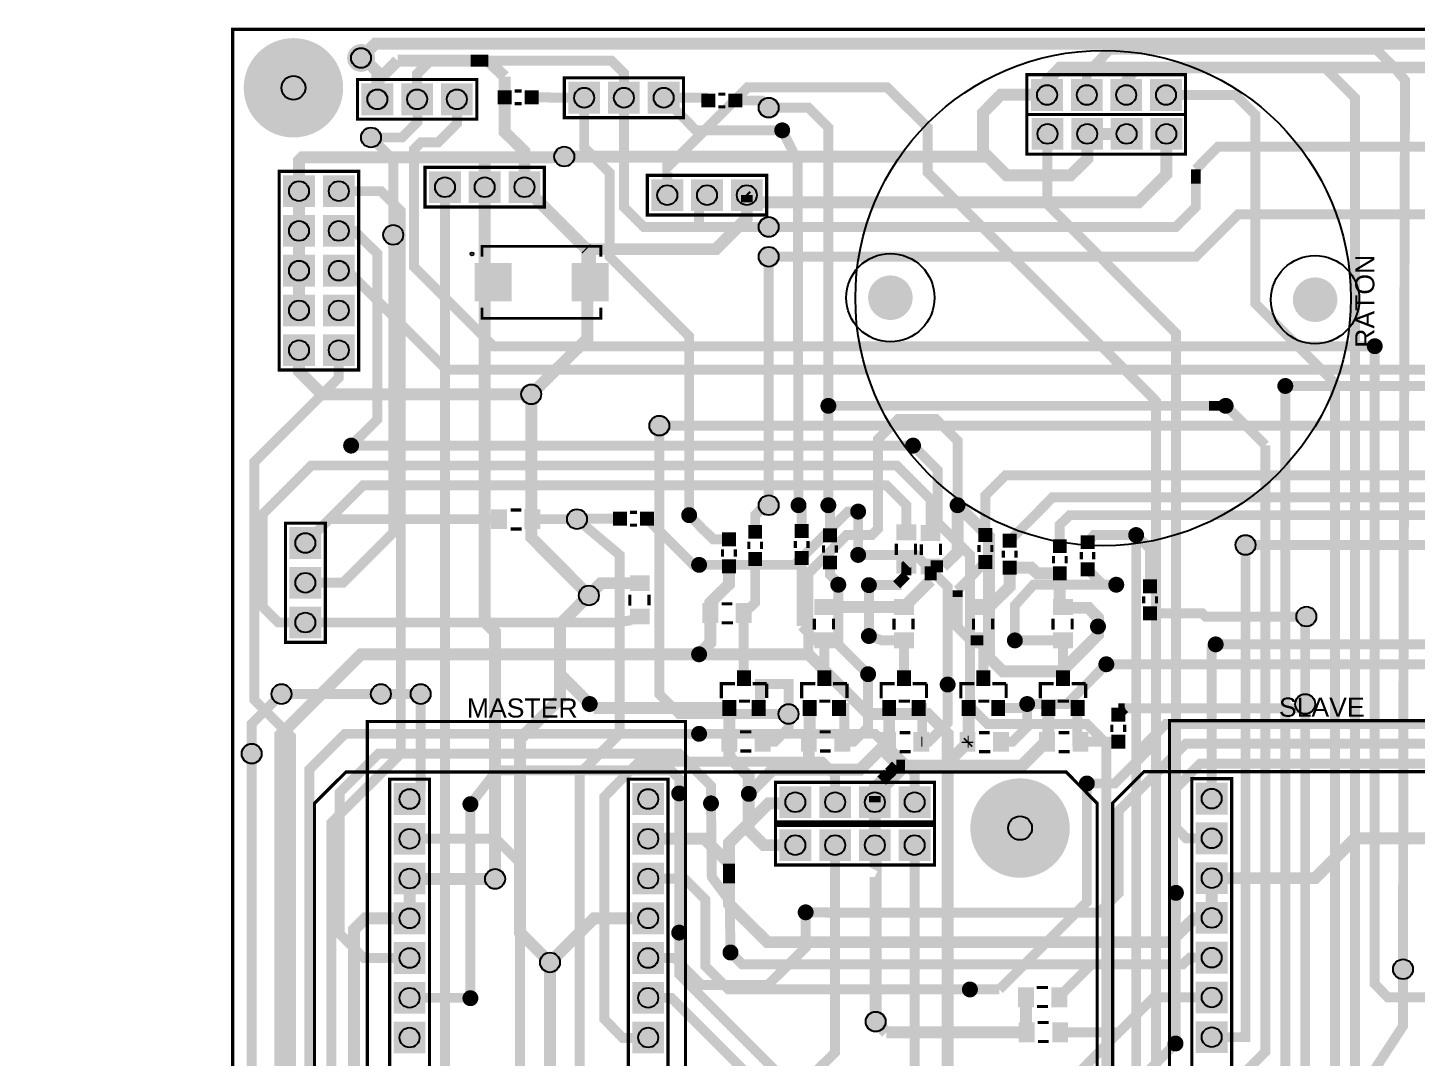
# Model space of a CAD drawing. Header units: inches. Extents: x -2.67 to 2.67, y -3.33 to 3.33.
# Drawn here: x -2.674 to 0.817, y 0.309 to 2.899 of the extents above; entities that cross this region are included whole.
import ezdxf

# ---------------------------------------------------------------- set-up
doc = ezdxf.new("R2010")
doc.units = ezdxf.units.IN
doc.layers.get('0').update_dxf_attribs({"linetype": 'CONTINUOUS'})

# ---------------------------------------------------------------- blocks, each defined once
blk = doc.blocks.new('EPAD')
at = {"const_width": 0.5}
blk.add_lwpolyline([(-0.25, 0, 1), (0.25, 0, 1)], format="xyb", close=True, dxfattribs=at)
blk = doc.blocks.new('RPAD')
blk.add_trace([(-0.5, -0.5), (-0.5, 0.5), (0.5, -0.5), (0.5, 0.5)])

msp = doc.modelspace()

# ---------------------------------------------------------------- linework, layer by layer
for points, const_width in [([(2.068, 2.895), (2.067, -0.017), (2.669, -0.017), (2.67, -1.122), (0.36, -1.117), (0.367, -2.689), (2.387, -2.691), (2.386, -3.006), (-2.415, -3.009), (-2.416, -2.69), (-0.363, -2.688), (-0.363, -1.091), (-2.67, -1.085), (-2.67, -0.017), (-2.159, -0.017), (-2.159, 2.895), (2.068, 2.895)], 0.008), ([(1.461, 2.803), (1.461, 2.859), (-1.8, 2.859), (-1.836, 2.823)], 0.03), ([(-1.795, 2.719), (-1.795, 2.788), (-1.83, 2.823), (-1.836, 2.823)], 0.03), ([(-1.795, 2.719), (-1.795, 2.765), (-1.744, 2.816)], 0.03), ([(-1.56, 2.816), (-1.744, 2.816)], 0.03), ([(-1.695, 2.719), (-1.695, 2.783), (-1.662, 2.816), (-1.206, 2.816), (-1.175, 2.785), (-1.175, 2.723)], 0.025), ([(-1.56, 2.816), (-1.55, 2.816)], 0.03), ([(-1.55, 2.816), (-1.536, 2.816)], 0.03), ([(-1.516, 2.816), (-1.536, 2.816)], 0.03), ([(-1.516, 2.816), (-1.475, 2.776)], 0.03), ([(0.784, 0.531), (0.785, 1.19), (0.789, 2.767), (0.763, 2.798), (0.717, 2.844), (0.047, 2.844), (-0.011, 2.785), (-0.011, 2.73)], 0.025), ([(-0.111, 2.73), (-0.111, 2.765), (-0.078, 2.799), (1.146, 2.799), (1.216, 2.728), (1.215, 2.728), (1.29, 2.653)], 0.03), ([(0.903, 0.16), (0.763, 0.16), (0.663, 0.26), (0.663, 2.723), (0.587, 2.799), (0.12, 2.799), (0.088, 2.767), (0.088, 2.73)], 0.025), ([(-1.845, 2.669), (-1.545, 2.669), (-1.545, 2.769), (-1.845, 2.769), (-1.845, 2.669)], 0.008), ([(-1.475, 2.728), (-1.475, 2.776)], 0.03), ([(-1.325, 2.673), (-1.025, 2.673), (-1.025, 2.773), (-1.325, 2.773), (-1.325, 2.673)], 0.008), ([(0.303, -0.139), (0.213, -0.139), (0.163, -0.089), (0.163, 1.96), (-0.411, 2.535), (-0.411, 2.648), (-0.513, 2.749), (-0.864, 2.749), (-1.065, 2.548), (-1.066, 2.548), (-1.066, 2.478)], 0.025), ([(-0.162, 2.681), (0.237, 2.681), (0.237, 2.781), (-0.162, 2.781), (-0.162, 2.681)], 0.008), ([(-1.811, 2.623), (-1.733, 2.623), (-1.694, 2.662), (-1.694, 2.718), (-1.695, 2.719)], 0.025), ([(0.713, 2.098), (-1.503, 2.098), (-1.703, 2.298), (-1.703, 2.593), (-1.685, 2.611), (-1.642, 2.611), (-1.595, 2.658), (-1.595, 2.719)], 0.025), ([(-1.475, 2.728), (-1.475, 2.724)], 0.03), ([(-1.425, 2.498), (-1.425, 2.588), (-1.475, 2.637), (-1.475, 2.728), (-1.475, 2.728)], 0.03), ([(-1.45, 2.74), (-1.432, 2.74)], 0.008), ([(-1.275, 2.723), (-1.361, 2.723), (-1.363, 2.724), (-1.407, 2.724)], 0.025), ([(-1.275, 2.723), (-1.275, 2.598), (-1.211, 2.534), (-1.211, 2.323), (-1.011, 2.123), (-1.011, 1.673)], 0.025), ([(-1.175, 2.723), (-1.175, 2.448), (-1.125, 2.398), (-0.986, 2.398), (-0.986, 2.458), (-0.966, 2.478)], 0.025), ([(-1.075, 2.723), (-0.97, 2.723), (-0.963, 2.716)], 0.025), ([(-1.075, 2.723), (-1.068, 2.716), (-0.994, 2.641), (-0.963, 2.641)], 0.025), ([(-0.938, 2.732), (-0.92, 2.732)], 0.008), ([(-0.811, 2.698), (-0.829, 2.716), (-0.895, 2.716)], 0.025), ([(-0.111, 2.73), (-0.116, 2.73), (-0.117, 2.731), (-0.227, 2.731), (-0.272, 2.685), (-0.272, 2.587), (-0.26, 2.575)], 0.03), ([(0.903, 0.06), (0.663, 0.06), (0.613, 0.11), (0.613, 2.005), (0.413, 2.205), (0.413, 2.68), (0.363, 2.73), (0.188, 2.73)], 0.025), ([(-1.45, 2.708), (-1.432, 2.708)], 0.008), ([(-0.938, 2.7), (-0.92, 2.7)], 0.008), ([(-0.661, 1.948), (-0.661, 2.648), (-0.711, 2.698), (-0.811, 2.698)], 0.025), ([(1.03, 2.691), (1.03, 2.645), (0.985, 2.6), (0.368, 2.6)], 0.025), ([(-0.777, 2.641), (-0.963, 2.641)], 0.025), ([(-0.777, 2.641), (-0.738, 2.564), (-0.736, 1.698)], 0.025), ([(-0.162, 2.581), (0.237, 2.581), (0.237, 2.681), (-0.162, 2.681), (-0.162, 2.581)], 0.008), ([(-1.755, 2.378), (-1.755, 2.567), (-1.811, 2.623)], 0.025), ([(-0.866, 2.46), (0.119, 2.46), (0.189, 2.53), (0.189, 2.632)], 0.03), ([(-0.811, 2.323), (0.263, 2.323), (0.37, 2.43), (1.022, 2.43), (1.126, 2.533), (1.126, 2.61)], 0.025), ([(-0.01, 2.632), (-0.01, 2.569), (-0.052, 2.528), (-0.213, 2.528), (-0.26, 2.575)], 0.03), ([(0.213, 0.887), (0.213, 2.131), (-0.11, 2.455), (-0.11, 2.632)], 0.025), ([(-0.01, 2.632), (0.089, 2.632)], 0.03), ([(-1.992, 2.488), (-1.992, 2.565), (-1.984, 2.573), (-1.547, 2.573)], 0.03), ([(-1.525, 2.498), (-1.525, 2.565), (-1.533, 2.573), (-1.547, 2.573)], 0.03), ([(-1.325, 2.575), (-1.327, 2.573), (-1.533, 2.573)], 0.03), ([(-1.325, 2.575), (-0.26, 2.575)], 0.03), ([(0.263, 2.543), (0.319, 2.6), (0.368, 2.6)], 0.025), ([(-1.675, 2.448), (-1.375, 2.448), (-1.375, 2.548), (-1.675, 2.548), (-1.675, 2.448)], 0.008), ([(0.263, 2.543), (0.263, 2.507)], 0.025), ([(-2.042, 2.038), (-1.842, 2.038), (-1.842, 2.538), (-2.042, 2.538), (-2.042, 2.038)], 0.008), ([(-1.116, 2.428), (-0.816, 2.428), (-0.816, 2.528), (-1.116, 2.528), (-1.116, 2.428)], 0.008), ([(-0.811, 2.398), (0.213, 2.398), (0.263, 2.448), (0.263, 2.507)], 0.025), ([(-2.011, -0.176), (-1.911, -0.075), (-1.911, 0.899), (-1.736, 1.073), (-1.736, 2.438), (-1.786, 2.488), (-1.892, 2.488)], 0.025), ([(-1.992, 2.488), (-1.992, 2.388)], 0.03), ([(-1.714, -0.04), (-1.625, -0.04), (-1.625, 2.498)], 0.025), ([(-1.525, 2.498), (-1.525, 2.28), (-1.504, 2.259)], 0.03), ([(-1.525, 2.498), (-1.525, 1.973)], 0.03), ([(-1.425, 2.498), (-1.271, 2.344)], 0.03), ([(-1.425, 2.498), (-1.267, 2.34), (-1.267, 2.117), (-1.408, 1.977), (-1.408, 1.617), (-1.263, 1.471)], 0.03), ([(-0.866, 2.474), (-0.87, 2.478)], 0.03), ([(-0.866, 2.474), (-0.866, 2.478)], 0.03), ([(-0.866, 2.474), (-0.866, 2.46)], 0.03), ([(-1.269, 2.342), (-0.944, 2.342), (-0.866, 2.42), (-0.866, 2.46)], 0.03), ([(-0.811, 2.398), (-0.986, 2.398)], 0.025), ([(-1.992, 2.388), (-1.992, 2.288)], 0.03), ([(-1.976, 1.503), (-1.881, 1.503), (-1.755, 1.629), (-1.755, 2.378)], 0.025), ([(-1.861, 1.848), (-1.795, 1.914), (-1.795, 2.331), (-1.853, 2.388), (-1.892, 2.388)], 0.025), ([(-1.532, 2.323), (-1.532, 2.349), (-1.233, 2.349), (-1.233, 2.323)], 0.007), ([(-1.269, 2.342), (-1.271, 2.344)], 0.03), ([(-1.269, 2.342), (-1.26, 2.333), (-1.26, 2.259)], 0.03), ([(0.488, 1.998), (0.963, 1.998), (1.063, 2.098), (1.063, 2.305), (1.063, 2.329)], 0.025), ([(-0.811, 1.698), (-0.811, 2.323)], 0.025), ([(-1.992, 2.288), (-1.992, 2.188)], 0.03), ([(0.913, 2.048), (0.913, 2.039), (-1.621, 2.039), (-1.868, 2.286), (-1.891, 2.286), (-1.892, 2.288)], 0.025), ([(-1.086, 1.898), (1.06, 1.898), (1.127, 1.964), (1.127, 2.261)], 0.025), ([(-1.532, 2.195), (-1.532, 2.168), (-1.233, 2.168), (-1.233, 2.195)], 0.007), ([(-2.037, -0.236), (-2.07, -0.153), (-2.07, -0.009), (-2.012, 0.048), (-2.012, 1.116), (-2.104, 1.208), (-2.104, 1.807), (-1.892, 2.019), (-1.892, 2.088)], 0.025), ([(-1.408, 1.977), (-1.934, 1.977), (-1.992, 2.035), (-1.992, 2.088)], 0.03), ([(0.903, 0.46), (0.746, 0.46), (0.713, 0.494), (0.713, 2.098)], 0.025), ([(0.488, 1.998), (0.488, 0.253), (0.395, 0.16), (0.303, 0.16)], 0.025), ([(-1.499, 0.758), (-1.499, 1.379), (-1.525, 1.405), (-1.525, 1.973)], 0.03), ([(-0.661, 1.948), (0.296, 1.948)], 0.025), ([(-0.661, 1.698), (-0.661, 1.948)], 0.025), ([(0.338, 1.948), (0.296, 1.948), (0.296, 1.948)], 0.025), ([(0.338, 1.948), (0.339, 1.948), (0.438, 1.849)], 0.025), ([(-0.336, 1.698), (-0.336, 1.86), (-0.391, 1.915), (-0.485, 1.915), (-0.536, 1.864), (-0.536, 1.639), (-0.552, 1.623), (-0.615, 1.623), (-0.711, 1.527), (-0.711, 1.323)], 0.025), ([(-1.086, 1.898), (-1.086, 1.223), (-1.036, 1.173), (-0.761, 1.173)], 0.025), ([(-0.448, 1.848), (-1.861, 1.848)], 0.025), ([(0.038, 0.123), (0.038, 1.098), (-0.011, 1.148), (-0.261, 1.148), (-0.305, 1.192), (-0.305, 1.573), (-0.386, 1.654), (-0.386, 1.786), (-0.448, 1.848)], 0.025), ([(0.438, 1.849), (0.438, 0.323), (0.375, 0.26), (0.303, 0.26)], 0.025), ([(1.125, 1.806), (1.123, 1.806), (1.123, 1.797), (1.045, 1.718), (-0.097, 1.718), (-0.205, 1.609)], 0.025), ([(-1.976, 1.403), (-2.044, 1.403), (-2.083, 1.442), (-2.083, 1.676), (-1.961, 1.798), (-0.489, 1.798), (-0.404, 1.713), (-0.404, 1.628)], 0.025), ([(1.038, 1.773), (-0.216, 1.773), (-0.266, 1.723), (-0.266, 1.623)], 0.025), ([(-1.296, 1.748), (-1.831, 1.748), (-1.916, 1.663)], 0.025), ([(-1.296, 1.748), (-1.287, 1.748), (-0.515, 1.748), (-0.465, 1.698), (-0.465, 1.63)], 0.025), ([(-0.336, 1.698), (-0.336, 1.58), (-0.373, 1.544)], 0.03), ([(0.017, 1.393), (0.017, 1.372), (-0.074, 1.28), (-0.222, 1.28), (-0.257, 1.315), (-0.257, 1.619), (-0.336, 1.698)], 0.03), ([(-1.46, 1.686), (-1.433, 1.686)], 0.008), ([(-1.293, 1.663), (-1.291, 1.664), (-1.185, 1.664)], 0.025), ([(-1.142, 1.68), (-1.16, 1.68)], 0.008), ([(-0.986, 1.548), (-1, 1.548), (-1.117, 1.664)], 0.025), ([(-1.011, 1.673), (-0.975, 1.636), (-0.966, 1.628), (-0.95, 1.612), (-0.911, 1.612)], 0.025), ([(-0.986, 1.548), (-0.746, 1.548), (-0.612, 1.682), (-0.586, 1.682)], 0.025), ([(-0.811, 1.698), (-0.82, 1.698), (-0.845, 1.673), (-0.845, 1.631)], 0.025), ([(-0.736, 1.698), (-0.728, 1.69), (-0.728, 1.633)], 0.025), ([(-0.661, 1.698), (-0.657, 1.693), (-0.657, 1.638), (-0.657, 1.622)], 0.025), ([(-0.586, 1.682), (-0.586, 1.573)], 0.025), ([(0.859, 1.673), (-0.054, 1.673), (-0.064, 1.663), (-0.079, 1.649), (-0.079, 1.611), (-0.079, 1.595)], 0.025), ([(-2.026, 1.353), (-1.926, 1.353), (-1.926, 1.653), (-2.026, 1.653), (-2.026, 1.353)], 0.008), ([(-1.916, 1.663), (-1.976, 1.603)], 0.025), ([(-1.916, 1.663), (-1.489, 1.663)], 0.025), ([(-1.46, 1.638), (-1.432, 1.638)], 0.008), ([(-1.293, 1.663), (-1.405, 1.663)], 0.025), ([(-1.293, 1.663), (-1.186, 1.573), (-1.186, 1.123), (-1.286, 1.023), (-1.286, -0.176), (-1.236, -0.226), (-0.936, -0.226), (-0.649, 0.06), (-0.649, 0.06)], 0.025), ([(-1.142, 1.648), (-1.16, 1.648)], 0.008), ([(-0.861, 1.606), (-0.861, 1.588)], 0.008), ([(-0.829, 1.606), (-0.829, 1.588)], 0.008), ([(-0.744, 1.608), (-0.744, 1.59)], 0.008), ([(-0.712, 1.608), (-0.712, 1.59)], 0.008), ([(0.113, 1.623), (0.007, 1.623), (-0.009, 1.605)], 0.025), ([(0.113, 1.623), (0.113, -0.151), (0.095, -0.169), (0.095, -0.788), (0.177, -0.87), (0.177, -1.687), (0.113, -1.751), (0.113, -2.881)], 0.025), ([(0.113, 1.623), (0.148, 1.588), (0.148, 1.494)], 0.025), ([(0.388, 1.598), (0.388, 0.36), (0.303, 0.36)], 0.025), ([(0.313, 1.348), (1.082, 1.348), (1.152, 1.278), (1.692, 1.278), (1.777, 1.363), (1.777, 1.365), (1.91, 1.498), (1.91, 1.598)], 0.025), ([(1.07, 1.598), (0.388, 1.598)], 0.025), ([(-0.927, 1.569), (-0.927, 1.587)], 0.008), ([(-0.895, 1.569), (-0.895, 1.587)], 0.008), ([(-0.874, 1.427), (-0.854, 1.444), (-0.845, 1.453), (-0.845, 1.563)], 0.025), ([(-0.728, 1.394), (-0.728, 1.565)], 0.025), ([(-0.673, 1.579), (-0.673, 1.597)], 0.008), ([(-0.641, 1.579), (-0.641, 1.597)], 0.008), ([(-0.586, 1.573), (-0.441, 1.573), (-0.361, 1.493), (-0.361, 1.247)], 0.025), ([(-0.49, 1.601), (-0.49, 1.573)], 0.008), ([(-0.442, 1.601), (-0.442, 1.574)], 0.008), ([(-0.427, 1.573), (-0.427, 1.6)], 0.008), ([(-0.379, 1.573), (-0.379, 1.601)], 0.008), ([(-0.282, 1.598), (-0.282, 1.58)], 0.008), ([(-0.25, 1.598), (-0.25, 1.58)], 0.008), ([(-0.221, 1.566), (-0.221, 1.584)], 0.008), ([(-0.189, 1.566), (-0.189, 1.584)], 0.008), ([(-0.095, 1.552), (-0.095, 1.57)], 0.008), ([(-0.063, 1.552), (-0.063, 1.57)], 0.008), ([(-0.025, 1.58), (-0.025, 1.562)], 0.008), ([(0.006, 1.58), (0.006, 1.562)], 0.008), ([(-0.958, 1.427), (-0.958, 1.453), (-0.911, 1.499), (-0.911, 1.544), (-0.911, 1.544)], 0.03), ([(-0.636, 1.498), (-0.636, 1.502), (-0.657, 1.523), (-0.657, 1.554)], 0.025), ([(-0.465, 1.546), (-0.465, 1.548), (-0.464, 1.549)], 0.025), ([(-0.465, 1.546), (-0.465, 1.522)], 0.025), ([(-0.404, 1.544), (-0.404, 1.509)], 0.03), ([(-0.404, 1.544), (-0.373, 1.544)], 0.03), ([(-0.336, 1.484), (-0.266, 1.555)], 0.025), ([(-0.203, 1.541), (-0.205, 1.539), (-0.205, 1.493), (-0.257, 1.442), (-0.271, 1.442)], 0.03), ([(-0.205, 1.541), (-0.203, 1.541)], 0.03), ([(-0.079, 1.527), (-0.136, 1.527), (-0.151, 1.541), (-0.203, 1.541)], 0.03), ([(-0.071, 1.442), (-0.079, 1.442), (-0.079, 1.527)], 0.03), ([(0.063, 1.498), (0.03, 1.498), (0.006, 1.521), (-0.009, 1.537)], 0.025), ([(-1.263, 1.472), (-1.233, 1.502), (-1.232, 1.502)], 0.03), ([(-1.263, 1.471), (-1.232, 1.502), (-1.16, 1.502), (-1.135, 1.502)], 0.03), ([(-0.636, 1.498), (-0.636, 1.348), (-0.561, 1.273)], 0.025), ([(-0.559, 1.497), (-0.489, 1.498)], 0.025), ([(-0.559, 1.497), (-0.489, 1.497), (-0.489, 1.498)], 0.025), ([(-0.559, 1.497), (-0.559, 1.369)], 0.025), ([(-0.465, 1.522), (-0.489, 1.498)], 0.025), ([(-0.471, 1.442), (-0.404, 1.509)], 0.03), ([(-0.192, 1.358), (-0.192, 1.446), (-0.145, 1.498), (0.063, 1.498)], 0.025), ([(-1.263, 1.471), (-1.336, 1.398)], 0.03), ([(-1.263, 1.472), (-1.264, 1.471), (-1.263, 1.471)], 0.03), ([(-1.16, 1.473), (-1.16, 1.445)], 0.008), ([(-1.112, 1.473), (-1.112, 1.446)], 0.008), ([(-0.336, 1.467), (-0.336, 1.484)], 0.025), ([(-0.303, 1.358), (-0.336, 1.391), (-0.336, 1.467)], 0.025), ([(0.132, 1.469), (0.132, 1.451)], 0.008), ([(0.164, 1.469), (0.164, 1.451)], 0.008), ([(-0.958, 1.427), (-0.958, 1.352), (-0.986, 1.323)], 0.03), ([(-0.929, 1.45), (-0.902, 1.45)], 0.008), ([(-0.874, 1.427), (-0.874, 1.263), (-0.873, 1.263)], 0.025), ([(-0.471, 1.442), (-0.471, 1.442), (-0.586, 1.442), (-0.586, 1.442), (-0.671, 1.442)], 0.03), ([(-0.071, 1.442), (-0.069, 1.44), (-0.007, 1.44), (0.017, 1.415), (0.017, 1.393)], 0.03), ([(0.541, 1.418), (0.287, 1.418), (0.279, 1.426), (0.148, 1.426)], 0.025), ([(-1.976, 1.403), (-1.194, 1.403), (-1.161, 1.408), (-1.135, 1.418)], 0.025), ([(-1.336, 1.273), (-1.336, 1.398)], 0.03), ([(-0.929, 1.402), (-0.901, 1.402)], 0.008), ([(-0.671, 1.358), (-0.692, 1.358), (-0.728, 1.394)], 0.025), ([(-0.696, 1.413), (-0.696, 1.385)], 0.008), ([(-0.648, 1.413), (-0.648, 1.386)], 0.008), ([(-0.496, 1.413), (-0.496, 1.385)], 0.008), ([(-0.448, 1.413), (-0.448, 1.386)], 0.008), ([(-0.296, 1.413), (-0.296, 1.385)], 0.008), ([(-0.248, 1.413), (-0.248, 1.386)], 0.008), ([(-0.096, 1.413), (-0.096, 1.385)], 0.008), ([(-0.048, 1.413), (-0.048, 1.386)], 0.008), ([(0.538, 1.198), (0.538, 1.415), (0.541, 1.418), (0.541, 1.418)], 0.025), ([(-0.671, 1.358), (-0.671, 1.263)], 0.025), ([(-0.471, 1.358), (-0.526, 1.358), (-0.559, 1.369)], 0.025), ([(-0.471, 1.358), (-0.471, 1.263)], 0.025), ([(-0.271, 1.358), (-0.303, 1.358)], 0.025), ([(-0.271, 1.358), (-0.271, 1.263)], 0.025), ([(-0.071, 1.358), (-0.192, 1.358)], 0.025), ([(-0.071, 1.358), (-0.071, 1.263)], 0.025), ([(0.038, 1.298), (1.013, 1.298), (1.088, 1.223), (1.745, 1.223), (1.897, 1.375), (1.911, 1.375)], 0.025), ([(-2.519, -0.783), (-2.561, -0.783), (-2.611, -0.733), (-2.611, -0.147), (-2.539, -0.074), (-2.102, -0.074), (-2.039, -0.011), (-2.039, 1.12), (-1.836, 1.323), (-0.986, 1.323)], 0.03), ([(-0.986, 1.323), (-0.711, 1.323)], 0.03), ([(-0.711, 1.323), (-0.561, 1.173), (-0.411, 1.173), (-0.361, 1.123), (-0.361, -0.269)], 0.03), ([(0.313, 1.348), (0.303, 1.338), (0.303, 0.96)], 0.025), ([(-0.161, 1.198), (-0.061, 1.198), (0.038, 1.298)], 0.025), ([(-1.361, 0.548), (-1.436, 0.623), (-1.436, 1.11), (-1.349, 1.198), (-1.336, 1.21), (-1.336, 1.273)], 0.03), ([(-1.261, 1.198), (-1.336, 1.273)], 0.03), ([(-0.761, 1.173), (-0.761, 1.248), (-0.833, 1.248), (-0.833, 1.188), (-0.836, 1.188)], 0.025), ([(-0.561, 1.273), (-0.561, 1.14), (-0.598, 1.103), (-0.621, 1.103), (-0.626, 1.103)], 0.025), ([(-0.361, 1.247), (-0.361, 1.151), (-0.409, 1.103), (-0.425, 1.103), (-0.425, 1.188), (-0.434, 1.188)], 0.025), ([(-2.036, 1.223), (-2.111, 1.148), (-2.111, 1.073)], 0.025), ([(-1.786, 1.223), (-2.036, 1.223)], 0.025), ([(-1.686, 1.223), (-1.786, 1.223)], 0.025), ([(-1.686, 1.223), (-1.686, 0.986), (-1.714, 0.959)], 0.025), ([(-0.93, 1.212), (-0.93, 1.249), (-0.896, 1.249)], 0.008), ([(-0.816, 1.249), (-0.851, 1.249)], 0.008), ([(-0.816, 1.249), (-0.816, 1.213)], 0.008), ([(-0.728, 1.212), (-0.728, 1.249), (-0.694, 1.249)], 0.008), ([(-0.614, 1.249), (-0.649, 1.249)], 0.008), ([(-0.614, 1.249), (-0.614, 1.213)], 0.008), ([(-0.528, 1.212), (-0.528, 1.249), (-0.494, 1.249)], 0.008), ([(-0.414, 1.249), (-0.449, 1.249)], 0.008), ([(-0.414, 1.249), (-0.414, 1.213)], 0.008), ([(-0.328, 1.212), (-0.328, 1.249), (-0.294, 1.249)], 0.008), ([(-0.214, 1.249), (-0.249, 1.249)], 0.008), ([(-0.214, 1.249), (-0.214, 1.213)], 0.008), ([(-0.128, 1.212), (-0.128, 1.249), (-0.094, 1.249)], 0.008), ([(-0.014, 1.249), (-0.049, 1.249)], 0.008), ([(-0.014, 1.249), (-0.014, 1.213)], 0.008), ([(-1.261, 1.198), (-1.251, 1.188)], 0.03), ([(-0.91, 1.188), (-1.251, 1.188)], 0.03), ([(-0.91, 1.103), (-0.91, 1.188)], 0.03), ([(-0.858, 1.205), (-0.886, 1.205)], 0.008), ([(-0.71, 1.103), (-0.708, 1.103), (-0.708, 1.188)], 0.03), ([(-0.656, 1.205), (-0.684, 1.205)], 0.008), ([(-0.621, 1.103), (-0.621, 1.188), (-0.634, 1.188)], 0.025), ([(-0.511, 1.103), (-0.508, 1.103), (-0.508, 1.188)], 0.03), ([(-0.456, 1.205), (-0.484, 1.205)], 0.008), ([(-0.308, 1.103), (-0.308, 1.188)], 0.03), ([(-0.256, 1.205), (-0.284, 1.205)], 0.008), ([(-0.161, 1.198), (-0.171, 1.188), (-0.234, 1.188)], 0.025), ([(-0.161, 1.198), (-0.161, 1.14), (-0.198, 1.103), (-0.227, 1.103)], 0.025), ([(-0.111, 1.103), (-0.108, 1.103), (-0.108, 1.188)], 0.03), ([(-0.056, 1.205), (-0.084, 1.205)], 0.008), ([(-0.027, 1.103), (-0.035, 1.103), (-0.035, 1.188), (-0.034, 1.188)], 0.025), ([(0.988, 1.198), (0.938, 1.148), (0.188, 1.148), (0.138, 1.098), (0.138, 1.077), (0.059, 0.998), (-0.011, 0.998)], 0.025), ([(0.084, 1.187), (0.068, 1.171)], 0.025), ([(0.084, 1.187), (0.068, 1.187)], 0.025), ([(0.084, 1.187), (0.131, 1.187)], 0.025), ([(0.538, 1.198), (0.527, 1.187), (0.131, 1.187)], 0.025), ([(0.538, 1.198), (0.538, -0.012), (0.664, -0.139), (0.903, -0.139)], 0.025), ([(-1.82, -0.195), (-1.02, -0.195), (-1.02, 1.154), (-1.82, 1.154), (-1.82, -0.195)], 0.008), ([(-0.761, 1.173), (-0.761, 1.138), (-0.796, 1.103), (-0.826, 1.103)], 0.025), ([(0.197, -0.193), (0.997, -0.193), (0.997, 1.156), (0.197, 1.156), (0.197, -0.193)], 0.008), ([(-0.986, 1.123), (-1.876, 1.123), (-1.966, 1.033), (-1.966, 0.278), (-1.847, 0.159), (-1.714, 0.159)], 0.025), ([(-0.986, 1.123), (-0.598, 1.123)], 0.025), ([(-0.91, 1.103), (-0.91, 1.065), (-0.861, 1.016), (-0.861, 0.972)], 0.03), ([(-0.855, 1.128), (-0.883, 1.128)], 0.008), ([(-0.71, 1.103), (-0.71, 1.035)], 0.03), ([(-0.511, 1.103), (-0.581, 1.033), (-0.7, 1.033), (-0.71, 1.035)], 0.03), ([(-0.655, 1.128), (-0.683, 1.128)], 0.008), ([(-0.598, 1.123), (-0.544, 1.123), (-0.444, 1.023), (-0.444, 0.991), (-0.444, 0.951)], 0.025), ([(-0.511, 1.103), (-0.511, 1.07), (-0.484, 1.043)], 0.03), ([(-0.482, 1.126), (-0.455, 1.126)], 0.008), ([(-0.308, 1.103), (-0.311, 1.1)], 0.03), ([(-0.311, 1.103), (-0.308, 1.103)], 0.03), ([(-0.311, 1.103), (-0.311, 1.1)], 0.03), ([(-0.282, 1.126), (-0.255, 1.126)], 0.008), ([(-0.111, 1.103), (-0.131, 1.085), (-0.173, 1.043), (-0.175, 1.043), (-0.115, 1.103)], 0.03), ([(-0.082, 1.126), (-0.055, 1.126)], 0.008), ([(0.052, 1.128), (0.052, 1.146)], 0.008), ([(0.084, 1.128), (0.084, 1.146)], 0.008), ([(-2.111, 0.008), (-2.111, 1.073)], 0.025), ([(-0.956, 0.948), (-0.956, 0.992), (-1.036, 1.073), (-1.792, 1.073), (-1.89, 0.975), (-1.89, 0.62), (-1.829, 0.559), (-1.714, 0.559)], 0.025), ([(-0.855, 1.08), (-0.882, 1.08)], 0.008), ([(-0.718, 0.674), (-0.665, 0.674), (-0.664, 0.673), (0.019, 0.673), (0.069, 0.722), (0.069, 0.929), (0.238, 1.098), (1.147, 1.098)], 0.025), ([(-0.655, 1.08), (-0.682, 1.08)], 0.008), ([(-0.425, 1.103), (-0.427, 1.103)], 0.025), ([(-0.311, 1.1), (-0.368, 1.043)], 0.03), ([(-0.027, 1.103), (-0.027, 1.103), (0.068, 1.103), (0.068, 1.103)], 0.025), ([(-0.771, 1.053), (-1.137, 1.053), (-1.224, 0.965), (-1.224, 0.405), (-1.178, 0.358), (-1.114, 0.358), (-1.114, 0.359)], 0.025), ([(-0.861, 0.972), (-0.801, 1.033), (-0.71, 1.033), (-0.71, 1.035)], 0.03), ([(-0.771, 1.053), (-0.697, 1.053)], 0.025), ([(-0.697, 1.053), (-0.677, 1.053), (-0.644, 1.02), (-0.644, 0.991), (-0.644, 0.951)], 0.025), ([(-0.544, 0.967), (-0.468, 1.043)], 0.03), ([(-0.51, 1.023), (-0.507, 1.025), (-0.49, 1.043)], 0.03), ([(-0.49, 1.043), (-0.484, 1.043)], 0.03), ([(-0.484, 1.043), (-0.468, 1.043)], 0.03), ([(-0.482, 1.078), (-0.454, 1.078)], 0.008), ([(-0.368, 1.043), (-0.468, 1.043)], 0.03), ([(-0.368, 1.043), (-0.311, 1.043)], 0.03), ([(-0.311, 1.043), (-0.175, 1.043)], 0.03), ([(-0.282, 1.078), (-0.254, 1.078)], 0.008), ([(-0.082, 1.078), (-0.054, 1.078)], 0.008), ([(1.038, 1.048), (0.274, 1.048), (0.206, 0.979), (0.206, 0.73), (0.213, 0.723)], 0.025), ([(-1.953, -0.704), (-1.756, -0.941), (-0.181, -0.941), (0.015, -0.744), (0.015, 0.948), (-0.063, 1.027), (-1.874, 1.027), (-1.953, 0.948), (-1.953, -0.704)], 0.008), ([(-1.764, -0.19), (-1.664, -0.19), (-1.664, 1.009), (-1.764, 1.009), (-1.764, -0.19)], 0.008), ([(-1.036, 0.973), (-1.036, 1.01), (-1.057, 1.031), (-1.494, 1.031), (-1.561, 0.946)], 0.025), ([(-1.164, -0.19), (-1.064, -0.19), (-1.064, 1.009), (-1.164, 1.009), (-1.164, -0.19)], 0.008), ([(-0.527, 1.005), (-0.544, 0.989), (-0.544, 0.967)], 0.03), ([(-0.51, 1.023), (-0.527, 1.005)], 0.03), ([(0.054, -0.703), (0.251, -0.94), (1.826, -0.94), (2.022, -0.743), (2.022, 0.949), (1.944, 1.028), (0.133, 1.028), (0.054, 0.949), (0.054, -0.703)], 0.008), ([(0.253, -0.189), (0.353, -0.189), (0.353, 1.01), (0.253, 1.01), (0.253, -0.189)], 0.008), ([(-1.036, 0.623), (-1.036, 0.973)], 0.025), ([(-0.861, 0.972), (-0.861, 0.881), (-0.823, 0.843), (-0.744, 0.843)], 0.03), ([(-0.794, 0.901), (-0.394, 0.901), (-0.394, 1.001), (-0.794, 1.001), (-0.794, 0.901)], 0.008), ([(-0.544, 0.951), (-0.544, 0.967)], 0.03), ([(-0.011, 0.998), (-0.011, 0.7), (-0.231, 0.48)], 0.025), ([(-1.561, 0.946), (-1.561, 0.458)], 0.025), ([(-0.956, 0.948), (-0.954, 0.763), (-0.909, 0.702), (-0.907, 0.573)], 0.025), ([(-0.911, 0.796), (-0.911, 0.848), (-0.811, 0.948), (-0.747, 0.948), (-0.744, 0.951)], 0.03), ([(-0.544, 0.843), (-0.544, 0.951)], 0.03), ([(-0.911, 0.796), (-0.911, 0.797), (-0.973, 0.859), (-1.114, 0.859)], 0.03), ([(-0.794, 0.793), (-0.394, 0.793), (-0.394, 0.893), (-0.794, 0.893), (-0.794, 0.793)], 0.008), ([(0.213, 0.887), (0.239, 0.86), (0.303, 0.86)], 0.025), ([(0.303, 0.76), (0.563, 0.76), (0.663, 0.86), (0.903, 0.86)], 0.03), ([(-1.962, -0.126), (-1.885, -0.203), (-1.486, -0.203), (-1.436, -0.153), (-1.436, 0.798), (-1.497, 0.859), (-1.714, 0.859)], 0.025), ([(-0.444, 0.843), (-0.444, -0.135), (-0.686, -0.377), (-1.686, -0.377), (-1.795, -0.269), (-1.795, 0.241), (-1.778, 0.258), (-1.714, 0.258), (-1.714, 0.259)], 0.025), ([(-0.644, 0.736), (-0.644, 0.764), (-0.644, 0.843)], 0.025), ([(-0.544, 0.843), (-0.542, 0.842), (-0.542, 0.763), (-0.544, 0.764)], 0.03), ([(-0.911, 0.796), (-0.911, 0.781)], 0.03), ([(-1.714, 0.759), (-1.713, 0.758), (-1.499, 0.758)], 0.03), ([(-1.714, 0.759), (-1.714, 0.659)], 0.03), ([(-0.305, 0.48), (-0.912, 0.48), (-0.97, 0.538), (-0.97, 0.706), (-1.023, 0.759), (-1.114, 0.759)], 0.025), ([(-0.911, 0.747), (-0.911, 0.781)], 0.03), ([(-0.542, 0.763), (-0.542, 0.698)], 0.03), ([(0.303, 0.76), (0.303, 0.66)], 0.03), ([(-0.644, 0.736), (-0.644, 0.322), (-0.708, 0.258), (-1.114, 0.258), (-1.114, 0.259)], 0.025), ([(0.303, 0.66), (0.303, 0.659), (0.259, 0.659), (0.198, 0.599), (-0.814, 0.599), (-0.911, 0.695), (-0.911, 0.747)], 0.03), ([(0.213, 0.723), (0.212, 0.344)], 0.025), ([(-0.542, 0.399), (-0.542, 0.698)], 0.03), ([(-1.714, 0.659), (-1.825, 0.659), (-1.854, 0.63), (-1.854, -0.13), (-1.886, -0.162)], 0.03), ([(-1.361, 0.548), (-1.25, 0.659), (-1.114, 0.659)], 0.03), ([(-0.718, 0.674), (-0.718, 0.586), (-0.813, 0.491), (-0.98, 0.491), (-1.047, 0.559), (-1.114, 0.559)], 0.025), ([(-1.036, 0.623), (-1.036, 0.518), (-0.792, 0.274), (-0.028, 0.274), (0.069, 0.372)], 0.025), ([(-1.361, 0.548), (-1.361, -0.213), (-1.449, -0.301), (-2.09, -0.301), (-2.215, -0.426), (-2.519, -0.426), (-2.561, -0.468)], 0.03), ([(-0.907, 0.573), (-0.877, 0.543), (0, 0.543), (-0.08, 0.462), (-0.08, 0.46)], 0.025), ([(0, 0.543), (0.23, 0.543), (0.248, 0.56), (0.303, 0.56)], 0.025), ([(0.784, 0.531), (0.784, 0.388), (0.709, 0.273), (0.709, -0.039)], 0.025), ([(-0.305, 0.48), (-0.231, 0.48)], 0.025), ([(-0.109, 0.485), (-0.137, 0.485)], 0.008), ([(-1.561, 0.458), (-1.572, 0.459), (-1.714, 0.459)], 0.025), ([(0.212, 0.344), (0.082, 0.214), (-0.811, 0.214), (-1.056, 0.459), (-1.114, 0.459)], 0.025), ([(-0.162, 0.372), (-0.164, 0.374), (-0.164, 0.46)], 0.03), ([(0.069, 0.372), (0.075, 0.378), (0.157, 0.46), (0.303, 0.46)], 0.025), ([(-0.109, 0.437), (-0.136, 0.437)], 0.008), ([(-0.542, 0.399), (-0.515, 0.372)], 0.03), ([(-0.162, 0.372), (-0.515, 0.372)], 0.03), ([(-0.107, 0.397), (-0.135, 0.397)], 0.008), ([(0.069, 0.372), (-0.078, 0.372)], 0.025), ([(-0.107, 0.349), (-0.134, 0.349)], 0.008)]:
    msp.add_lwpolyline(points, dxfattribs=dict(const_width=const_width))
for centre, radius in [((-1.836, 2.823), 0.025), ((-2.006, 2.748), 0.03), ((-1.795, 2.719), 0.025), ((-1.695, 2.719), 0.025), ((-1.595, 2.719), 0.025), ((-1.275, 2.723), 0.025), ((-1.175, 2.723), 0.025), ((-1.075, 2.723), 0.025), ((-0.111, 2.73), 0.025), ((-0.011, 2.73), 0.025), ((0.088, 2.73), 0.025), ((0.188, 2.73), 0.025), ((-0.811, 2.698), 0.025), ((-0.777, 2.641), 0.015), ((-0.11, 2.632), 0.025), ((-0.01, 2.632), 0.025), ((0.089, 2.632), 0.025), ((0.189, 2.632), 0.025), ((-1.811, 2.623), 0.025), ((-1.325, 2.575), 0.025), ((-1.625, 2.498), 0.025), ((-1.525, 2.498), 0.025), ((-1.425, 2.498), 0.025), ((-1.992, 2.488), 0.025), ((-1.892, 2.488), 0.025), ((-1.066, 2.478), 0.025), ((-0.966, 2.478), 0.025), ((-0.866, 2.478), 0.025), ((-1.992, 2.388), 0.025), ((-1.892, 2.388), 0.025), ((-0.811, 2.398), 0.025), ((-1.755, 2.378), 0.025), ((-0.811, 2.323), 0.025), ((-1.992, 2.288), 0.025), ((-1.892, 2.288), 0.025), ((-0.505, 2.22), 0.111), ((0.563, 2.215), 0.111), ((-1.992, 2.188), 0.025), ((-1.892, 2.188), 0.025), ((-1.992, 2.088), 0.025), ((-1.892, 2.088), 0.025), ((0.713, 2.098), 0.015), ((-1.408, 1.977), 0.025), ((0.488, 1.998), 0.015), ((-0.661, 1.948), 0.015), ((0.338, 1.948), 0.015), ((-1.086, 1.898), 0.025), ((-1.861, 1.848), 0.015), ((-0.448, 1.848), 0.015), ((-0.811, 1.698), 0.025), ((-0.736, 1.698), 0.015), ((-0.661, 1.698), 0.015), ((-0.336, 1.698), 0.015), ((-1.293, 1.663), 0.025), ((-1.011, 1.673), 0.015), ((-0.586, 1.682), 0.015), ((-1.976, 1.603), 0.025), ((0.113, 1.623), 0.015), ((0.388, 1.598), 0.025), ((-0.586, 1.573), 0.015), ((-0.986, 1.548), 0.015), ((-1.976, 1.503), 0.025), ((-0.636, 1.498), 0.015), ((-0.559, 1.497), 0.015), ((0.063, 1.498), 0.015), ((-1.263, 1.471), 0.025), ((0.541, 1.418), 0.025), ((-1.976, 1.403), 0.025), ((0.017, 1.393), 0.015), ((-0.559, 1.369), 0.015), ((-0.192, 1.358), 0.015), ((0.313, 1.348), 0.015), ((-0.986, 1.323), 0.015), ((0.038, 1.298), 0.015), ((-0.561, 1.273), 0.015), ((-0.361, 1.247), 0.015), ((-2.036, 1.223), 0.025), ((-1.786, 1.223), 0.025), ((-1.686, 1.223), 0.025), ((0.538, 1.198), 0.025), ((-1.261, 1.198), 0.015), ((-0.761, 1.173), 0.025), ((-0.161, 1.198), 0.015), ((-0.986, 1.123), 0.015), ((-2.111, 1.073), 0.025), ((-0.011, 0.998), 0.015), ((-1.714, 0.959), 0.025), ((-1.114, 0.959), 0.025), ((-1.036, 0.973), 0.015), ((-0.861, 0.972), 0.015), ((0.303, 0.96), 0.025), ((-1.561, 0.946), 0.015), ((-0.956, 0.948), 0.015), ((-0.744, 0.951), 0.025), ((-0.644, 0.951), 0.025), ((-0.544, 0.951), 0.025), ((-0.444, 0.951), 0.025), ((-0.179, 0.886), 0.03), ((-1.714, 0.859), 0.025), ((-1.114, 0.859), 0.025), ((0.303, 0.86), 0.025), ((-0.744, 0.843), 0.025), ((-0.644, 0.843), 0.025), ((-0.544, 0.843), 0.025), ((-0.444, 0.843), 0.025), ((-1.714, 0.759), 0.025), ((-1.499, 0.758), 0.025), ((-1.114, 0.759), 0.025), ((0.303, 0.76), 0.025), ((0.213, 0.723), 0.015), ((-1.714, 0.659), 0.025), ((-1.114, 0.659), 0.025), ((-0.718, 0.674), 0.015), ((0.303, 0.66), 0.025), ((-1.036, 0.623), 0.015), ((-1.714, 0.559), 0.025), ((-1.361, 0.548), 0.025), ((-1.114, 0.559), 0.025), ((-0.907, 0.573), 0.015), ((0.303, 0.56), 0.025), ((0.784, 0.531), 0.025), ((-0.305, 0.48), 0.015), ((-1.714, 0.459), 0.025), ((-1.561, 0.458), 0.015), ((-1.114, 0.459), 0.025), ((0.303, 0.46), 0.025), ((-0.542, 0.399), 0.025), ((0.303, 0.36), 0.025), ((-1.714, 0.359), 0.025), ((-1.114, 0.359), 0.025), ((0.212, 0.344), 0.015)]:
    msp.add_circle(centre, radius)
at = {"layer": '12632256'}
for centre, radius in [((0.03, 2.219), 0.623), ((-1.557, 2.33), 0.004)]:
    msp.add_circle(centre, radius, dxfattribs=at)

# ---------------------------------------------------------------- block references
for name, p, xscale, yscale in [('EPAD', (-2.006, 2.748), 0.25, 0.25), ('EPAD', (-1.836, 2.823), 0.07, 0.07), ('RPAD', (-1.795, 2.719), 0.08, 0.08), ('RPAD', (-1.695, 2.719), 0.08, 0.08), ('RPAD', (-1.595, 2.719), 0.08, 0.08), ('RPAD', (-1.275, 2.723), 0.08, 0.08), ('RPAD', (-1.175, 2.723), 0.08, 0.08), ('RPAD', (-1.075, 2.723), 0.08, 0.08), ('RPAD', (-1.475, 2.724), 0.035, 0.035), ('RPAD', (-1.407, 2.724), 0.035, 0.035), ('RPAD', (-0.963, 2.716), 0.035, 0.035), ('RPAD', (-0.895, 2.716), 0.035, 0.035), ('EPAD', (-0.811, 2.698), 0.05, 0.05), ('EPAD', (-0.777, 2.641), 0.04, 0.04), ('RPAD', (-0.11, 2.632), 0.08, 0.08), ('RPAD', (-0.01, 2.632), 0.08, 0.08), ('RPAD', (0.089, 2.632), 0.08, 0.08), ('RPAD', (0.189, 2.632), 0.08, 0.08), ('EPAD', (-1.811, 2.623), 0.05, 0.05), ('EPAD', (-1.325, 2.575), 0.05, 0.05), ('EPAD', (-0.811, 2.398), 0.05, 0.05), ('EPAD', (-1.755, 2.378), 0.05, 0.05), ('EPAD', (-0.811, 2.323), 0.05, 0.05), ('RPAD', (-1.504, 2.259), 0.093, 0.096), ('RPAD', (-1.26, 2.259), 0.093, 0.096), ('EPAD', (-0.505, 2.22), 0.112, 0.112), ('EPAD', (0.563, 2.215), 0.112, 0.112), ('EPAD', (0.713, 2.098), 0.04, 0.04), ('EPAD', (-1.408, 1.977), 0.05, 0.05), ('EPAD', (0.488, 1.998), 0.04, 0.04), ('EPAD', (-0.661, 1.948), 0.04, 0.04), ('EPAD', (0.338, 1.948), 0.04, 0.04), ('EPAD', (-1.086, 1.898), 0.05, 0.05), ('EPAD', (-1.861, 1.848), 0.04, 0.04), ('EPAD', (-0.448, 1.848), 0.04, 0.04), ('EPAD', (-0.811, 1.698), 0.05, 0.05), ('EPAD', (-0.736, 1.698), 0.04, 0.04), ('EPAD', (-0.661, 1.698), 0.04, 0.04), ('EPAD', (-0.336, 1.698), 0.04, 0.04), ('RPAD', (-1.489, 1.663), 0.04, 0.05), ('RPAD', (-1.405, 1.663), 0.04, 0.05), ('EPAD', (-1.293, 1.663), 0.05, 0.05), ('EPAD', (-1.011, 1.673), 0.04, 0.04), ('EPAD', (-0.586, 1.682), 0.04, 0.04), ('EPAD', (0.113, 1.623), 0.04, 0.04), ('EPAD', (0.388, 1.598), 0.05, 0.05), ('EPAD', (-0.586, 1.573), 0.04, 0.04), ('EPAD', (-0.986, 1.548), 0.04, 0.04), ('EPAD', (-0.636, 1.498), 0.04, 0.04), ('EPAD', (-0.559, 1.497), 0.04, 0.04), ('EPAD', (0.063, 1.498), 0.04, 0.04), ('EPAD', (-1.263, 1.471), 0.05, 0.05), ('RPAD', (-0.958, 1.427), 0.04, 0.05), ('RPAD', (-0.874, 1.427), 0.04, 0.05), ('EPAD', (0.541, 1.418), 0.05, 0.05), ('EPAD', (0.017, 1.393), 0.04, 0.04), ('EPAD', (-0.559, 1.369), 0.04, 0.04), ('EPAD', (-0.192, 1.358), 0.04, 0.04), ('EPAD', (0.313, 1.348), 0.04, 0.04), ('EPAD', (-0.986, 1.323), 0.04, 0.04), ('EPAD', (-0.561, 1.273), 0.04, 0.04), ('EPAD', (0.038, 1.298), 0.04, 0.04), ('EPAD', (-0.361, 1.247), 0.04, 0.04), ('EPAD', (-2.036, 1.223), 0.05, 0.05), ('EPAD', (-1.786, 1.223), 0.05, 0.05), ('EPAD', (-1.686, 1.223), 0.05, 0.05), ('EPAD', (0.538, 1.198), 0.05, 0.05), ('EPAD', (-1.261, 1.198), 0.04, 0.04), ('EPAD', (-0.761, 1.173), 0.05, 0.05), ('EPAD', (-0.161, 1.198), 0.04, 0.04), ('EPAD', (-0.986, 1.123), 0.04, 0.04), ('RPAD', (-0.511, 1.103), 0.04, 0.05), ('RPAD', (-0.427, 1.103), 0.04, 0.05), ('RPAD', (-0.311, 1.103), 0.04, 0.05), ('RPAD', (-0.227, 1.103), 0.04, 0.05), ('RPAD', (-0.111, 1.103), 0.04, 0.05), ('RPAD', (-0.027, 1.103), 0.04, 0.05), ('EPAD', (-2.111, 1.073), 0.05, 0.05), ('EPAD', (-0.011, 0.998), 0.04, 0.04), ('EPAD', (-1.036, 0.973), 0.04, 0.04), ('EPAD', (-0.861, 0.972), 0.04, 0.04), ('RPAD', (-0.744, 0.951), 0.08, 0.08), ('RPAD', (-0.644, 0.951), 0.08, 0.08), ('RPAD', (-0.544, 0.951), 0.08, 0.08), ('RPAD', (-0.444, 0.951), 0.08, 0.08), ('EPAD', (-0.179, 0.886), 0.25, 0.25), ('EPAD', (-1.561, 0.946), 0.04, 0.04), ('EPAD', (-0.956, 0.948), 0.04, 0.04), ('RPAD', (-0.744, 0.843), 0.08, 0.08), ('RPAD', (-0.644, 0.843), 0.08, 0.08), ('RPAD', (-0.544, 0.843), 0.08, 0.08), ('RPAD', (-0.444, 0.843), 0.08, 0.08), ('EPAD', (-1.499, 0.758), 0.05, 0.05), ('EPAD', (0.213, 0.723), 0.04, 0.04), ('EPAD', (-0.718, 0.674), 0.04, 0.04), ('EPAD', (-1.036, 0.623), 0.04, 0.04), ('EPAD', (-1.361, 0.548), 0.05, 0.05), ('EPAD', (-0.907, 0.573), 0.04, 0.04), ('EPAD', (0.784, 0.531), 0.05, 0.05), ('EPAD', (-0.305, 0.48), 0.04, 0.04), ('EPAD', (-1.561, 0.458), 0.04, 0.04), ('EPAD', (-0.542, 0.399), 0.05, 0.05), ('EPAD', (0.212, 0.344), 0.04, 0.04)]:
    msp.add_blockref(name, p, dxfattribs=dict(xscale=xscale, yscale=yscale))
for p, xscale, yscale, rotation in [((-0.111, 2.73), 0.08, 0.08, 180), ((-0.011, 2.73), 0.08, 0.08, 180), ((0.088, 2.73), 0.08, 0.08, 180), ((0.188, 2.73), 0.08, 0.08, 180), ((-1.992, 2.488), 0.08, 0.08, 90), ((-1.892, 2.488), 0.08, 0.08, 90), ((-1.625, 2.498), 0.08, 0.08, 180), ((-1.525, 2.498), 0.08, 0.08, 180), ((-1.425, 2.498), 0.08, 0.08, 180), ((-1.066, 2.478), 0.08, 0.08, 180), ((-0.966, 2.478), 0.08, 0.08, 180), ((-0.866, 2.478), 0.08, 0.08, 180), ((-1.992, 2.388), 0.08, 0.08, 90), ((-1.892, 2.388), 0.08, 0.08, 90), ((-1.992, 2.288), 0.08, 0.08, 90), ((-1.892, 2.288), 0.08, 0.08, 90), ((-1.992, 2.188), 0.08, 0.08, 90), ((-1.892, 2.188), 0.08, 0.08, 90), ((-1.992, 2.088), 0.08, 0.08, 90), ((-1.892, 2.088), 0.08, 0.08, 90), ((-1.185, 1.664), 0.035, 0.035, 180), ((-1.117, 1.664), 0.035, 0.035, 180), ((-1.976, 1.603), 0.08, 0.08, 90), ((-0.845, 1.631), 0.035, 0.035, 270), ((-0.728, 1.633), 0.035, 0.035, 270), ((-0.465, 1.63), 0.04, 0.05, 270), ((-0.404, 1.628), 0.04, 0.05, 90), ((-0.911, 1.612), 0.035, 0.035, 90), ((-0.657, 1.622), 0.035, 0.035, 90), ((-0.266, 1.623), 0.035, 0.035, 270), ((-0.205, 1.609), 0.035, 0.035, 90), ((-0.079, 1.595), 0.035, 0.035, 90), ((-0.009, 1.605), 0.035, 0.035, 270), ((-0.845, 1.563), 0.035, 0.035, 270), ((-0.728, 1.565), 0.035, 0.035, 270), ((-0.657, 1.554), 0.035, 0.035, 90), ((-0.266, 1.555), 0.035, 0.035, 270), ((-1.976, 1.503), 0.08, 0.08, 90), ((-0.911, 1.544), 0.035, 0.035, 90), ((-0.465, 1.546), 0.04, 0.05, 270), ((-0.404, 1.544), 0.04, 0.05, 90), ((-0.205, 1.541), 0.035, 0.035, 90), ((-0.079, 1.527), 0.035, 0.035, 90), ((-0.009, 1.537), 0.035, 0.035, 270), ((-1.135, 1.502), 0.04, 0.05, 270), ((0.148, 1.494), 0.035, 0.035, 270), ((-1.976, 1.403), 0.08, 0.08, 90), ((-1.135, 1.418), 0.04, 0.05, 270), ((-0.671, 1.442), 0.04, 0.05, -90), ((-0.471, 1.442), 0.04, 0.05, -90), ((-0.271, 1.442), 0.04, 0.05, -90), ((-0.071, 1.442), 0.04, 0.05, -90), ((0.148, 1.426), 0.035, 0.035, 270), ((-0.671, 1.358), 0.04, 0.05, -90), ((-0.471, 1.358), 0.04, 0.05, -90), ((-0.271, 1.358), 0.04, 0.05, -90), ((-0.071, 1.358), 0.04, 0.05, -90), ((-0.873, 1.263), 0.035, 0.04, 180), ((-0.671, 1.263), 0.035, 0.04, 180), ((-0.471, 1.263), 0.035, 0.04, 180), ((-0.271, 1.263), 0.035, 0.04, 180), ((-0.071, 1.263), 0.035, 0.04, 180), ((-0.91, 1.188), 0.035, 0.04, 180), ((-0.836, 1.188), 0.035, 0.04, 180), ((-0.708, 1.188), 0.035, 0.04, 180), ((-0.634, 1.188), 0.035, 0.04, 180), ((-0.508, 1.188), 0.035, 0.04, 180), ((-0.434, 1.188), 0.035, 0.04, 180), ((-0.308, 1.188), 0.035, 0.04, 180), ((-0.234, 1.188), 0.035, 0.04, 180), ((-0.108, 1.188), 0.035, 0.04, 180), ((-0.034, 1.188), 0.035, 0.04, 180), ((0.068, 1.171), 0.035, 0.035, 90), ((-0.91, 1.103), 0.04, 0.05, -180), ((-0.826, 1.103), 0.04, 0.05, -180), ((-0.71, 1.103), 0.04, 0.05, 180), ((-0.626, 1.103), 0.04, 0.05, 180), ((0.068, 1.103), 0.035, 0.035, 90), ((-1.714, 0.959), 0.08, 0.08, 90), ((-1.114, 0.959), 0.08, 0.08, 90), ((0.303, 0.96), 0.08, 0.08, 90), ((-1.714, 0.859), 0.08, 0.08, 90), ((-1.114, 0.859), 0.08, 0.08, 90), ((0.303, 0.86), 0.08, 0.08, 90), ((-1.714, 0.759), 0.08, 0.08, 90), ((-1.114, 0.759), 0.08, 0.08, 90), ((0.303, 0.76), 0.08, 0.08, 90), ((-1.714, 0.659), 0.08, 0.08, 90), ((-1.114, 0.659), 0.08, 0.08, 90), ((0.303, 0.66), 0.08, 0.08, 90), ((-1.714, 0.559), 0.08, 0.08, 90), ((-1.114, 0.559), 0.08, 0.08, 90), ((0.303, 0.56), 0.08, 0.08, 90), ((-1.714, 0.459), 0.08, 0.08, 90), ((-1.114, 0.459), 0.08, 0.08, 90), ((0.303, 0.46), 0.08, 0.08, 90), ((-0.164, 0.46), 0.04, 0.05, -180), ((-0.08, 0.46), 0.04, 0.05, -180), ((-1.714, 0.359), 0.08, 0.08, 90), ((-1.114, 0.359), 0.08, 0.08, 90), ((-0.162, 0.372), 0.04, 0.05, 180), ((-0.078, 0.372), 0.04, 0.05, 180), ((0.303, 0.36), 0.08, 0.08, 90)]:
    msp.add_blockref('RPAD', p, dxfattribs=dict(xscale=xscale, yscale=yscale, rotation=rotation))

# ---------------------------------------------------------------- texts
at = {"layer": '12632256', "width": 1.041667}
msp.add_text('RATON', height=0.048, rotation=90, dxfattribs=at).set_placement((0.712, 2.094))
for s, p in [('MASTER', (-1.57, 1.164)), ('SLAVE', (0.472, 1.166))]:
    msp.add_text(s, height=0.048, dxfattribs=at).set_placement(p)

doc.saveas('drawing.dxf')
